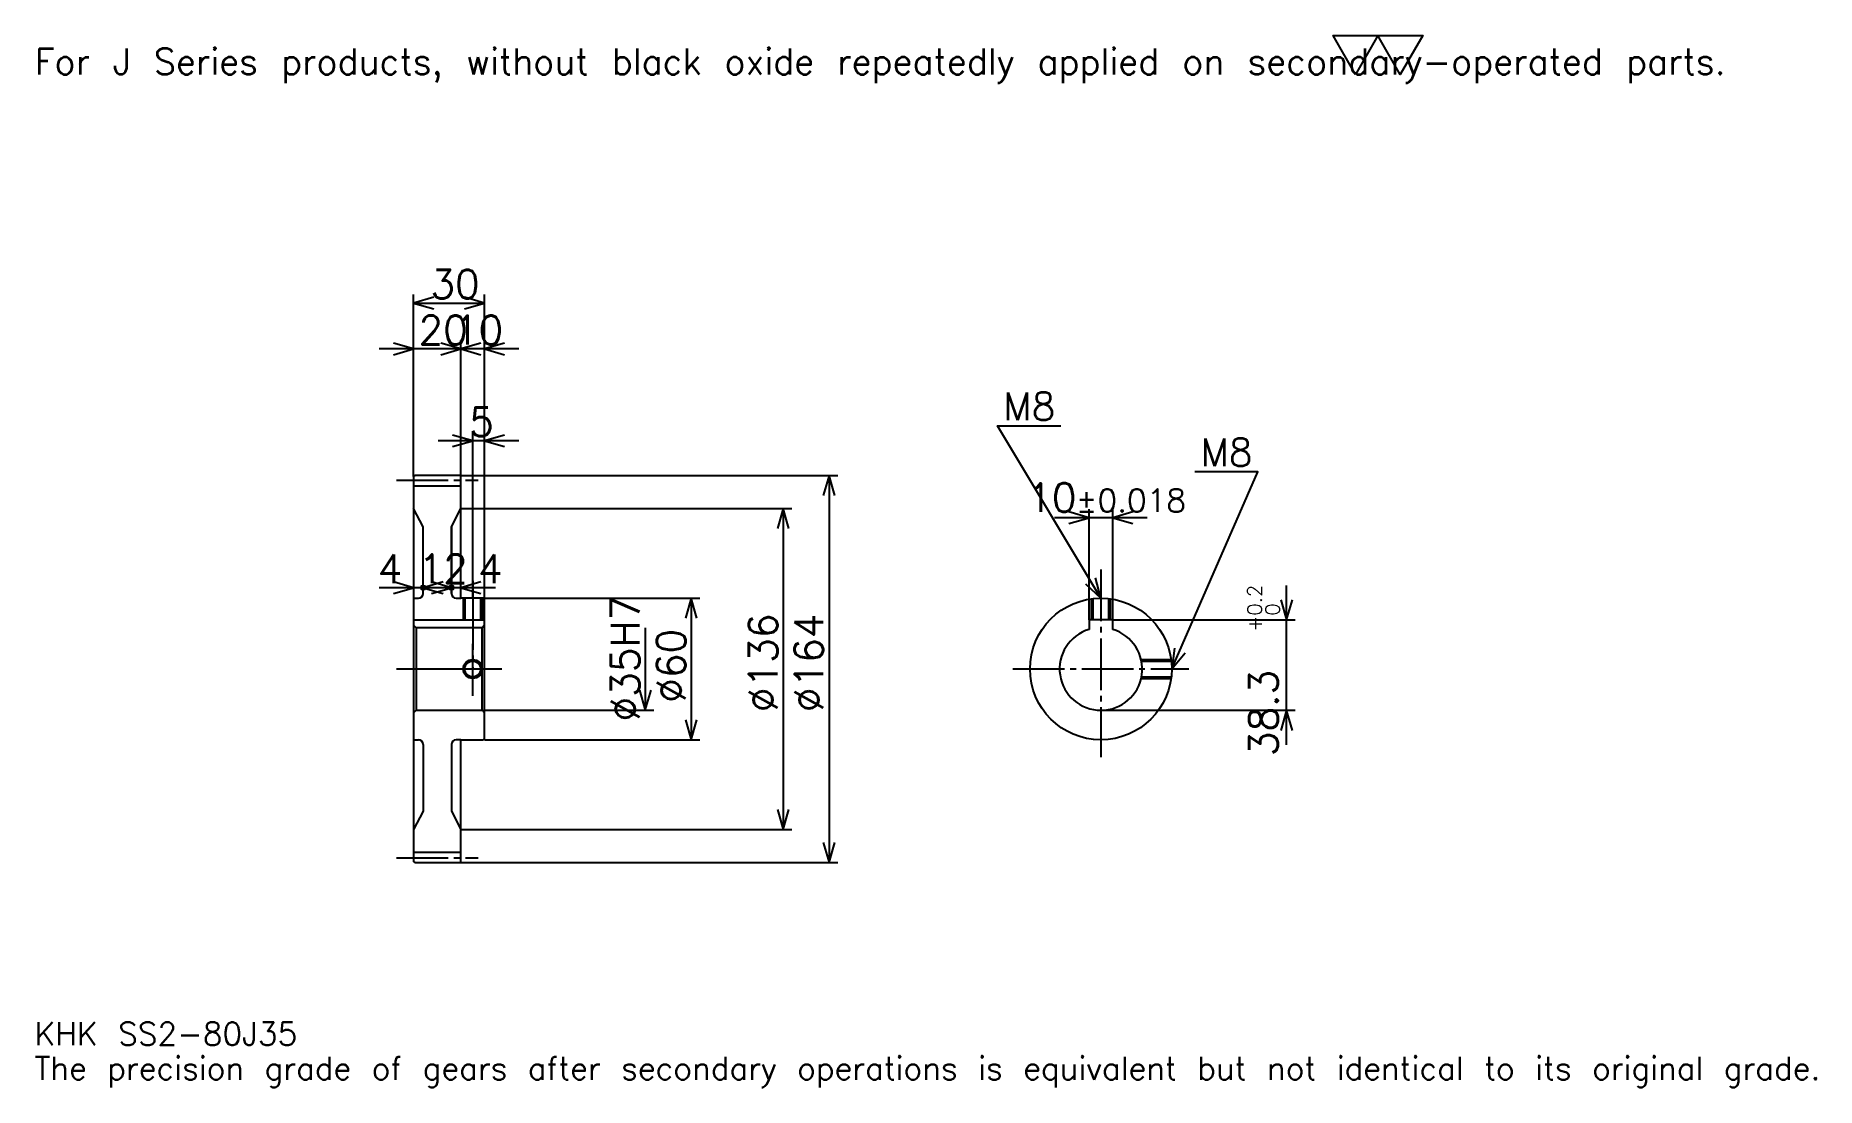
# Model space of a CAD drawing. Extents: x 25 to 779, y 9 to 454.
import ezdxf

# ---------------------------------------------------------------- set-up
doc = ezdxf.new("R2010")
doc.units = 0
doc.linetypes.add('DASHDOT', pattern=[29.189188, 21.891892, -2.432432, 2.432432, -2.432432])
doc.layers.get('0').update_dxf_attribs({"linetype": 'CONTINUOUS'})
doc.layers.add('DASHDOT', color=6, linetype='DASHDOT')
doc.styles.add('KANJI', font='TXT', dxfattribs={"bigfont": 'BIGFONT'})

msp = doc.modelspace()

# ---------------------------------------------------------------- linework, layer by layer
at = {"color": 5}
for p, q in [((184.864868, 268.081055), (184.864868, 344.702698)), ((184.864868, 341.054047), (214.864868, 341.054047)), ((214.864868, 268.081055), (214.864868, 344.702698)), ((204.864868, 268.081055), (204.864868, 325.243225)), ((219.459457, 321.594604), (170.270279, 321.594604)), ((229.459457, 321.594604), (190.270279, 321.594604)), ((229.459457, 282.675659), (195.270279, 282.675659)), ((209.864868, 268.081055), (209.864868, 286.32431)), ((184.864868, 267.581055), (184.864868, 268.081055)), ((204.364868, 268.081055), (214.864868, 268.081055)), ((204.864868, 267.581055), (204.864868, 268.081055)), ((209.864868, 216.08107), (209.864868, 268.081055)), ((209.864868, 216.08107), (209.864868, 268.081055)), ((214.864868, 268.081055), (364.459473, 268.081055)), ((214.864868, 215.58107), (214.864868, 268.081055)), ((360.810822, 268.081055), (360.810822, 104.08107)), ((204.864868, 254.08107), (214.864868, 254.08107)), ((214.864868, 254.08107), (345, 254.08107)), ((341.351349, 254.08107), (341.351349, 118.08107)), ((495.540558, 250.135132), (456.351349, 250.135132)), ((470.945953, 206.881073), (470.945953, 253.783783)), ((480.945953, 206.881073), (480.945953, 253.783783)), ((203.459457, 220.513504), (170.270279, 220.513504)), ((215.459457, 220.513504), (174.270279, 220.513504)), ((219.459457, 220.513504), (186.270279, 220.513504)), ((554.594604, 153.986481), (554.594604, 221.475662)), ((214.864868, 216.08107), (306.081085, 216.08107)), ((302.432434, 216.08107), (302.432434, 156.08107)), ((480.945953, 206.881073), (558.243286, 206.881073)), ((282.972961, 203.58107), (282.972961, 168.58107)), ((214.864868, 168.58107), (286.621643, 168.58107)), ((475.945953, 168.58107), (558.243286, 168.58107)), ((214.864868, 156.08107), (306.081085, 156.08107)), ((204.864868, 118.08107), (214.864868, 118.08107)), ((214.864868, 118.08107), (345, 118.08107)), ((204.364868, 104.08107), (214.864868, 104.08107)), ((214.864868, 104.08107), (364.459473, 104.08107))]:
    msp.add_line(p, q, dxfattribs=at)
at = {"color": 4}
for p, q in [((184.864868, 263.581055), (204.864868, 263.581055)), ((200.864868, 246.230621), (200.864868, 218.08107)), ((184.864868, 216.08107), (186.864868, 216.08107)), ((202.864868, 216.08107), (204.864868, 216.08107)), ((184.864868, 206.881073), (214.864868, 206.881073)), ((214.864868, 204.58107), (213.864868, 203.58107)), ((184.864868, 167.58107), (185.864868, 168.58107)), ((214.864868, 167.58107), (213.864868, 168.58107)), ((184.864868, 156.08107), (186.864868, 156.08107)), ((200.864868, 154.08107), (200.864868, 125.931511)), ((204.864868, 156.08107), (202.864868, 156.08107)), ((184.864868, 108.58107), (204.864868, 108.58107))]:
    msp.add_line(p, q, dxfattribs=at)
at = {"color": 7}
msp.add_lwpolyline([(583.783813, 437.83783), (574.297302, 454.281067), (612.243286, 454.281067), (602.756775, 437.83783), (593.270325, 454.281067), (583.783813, 437.83783)], dxfattribs=at)
at = {"color": 5}
for points in [[(193.378387, 343.486481), (184.864868, 341.054047), (193.378387, 338.621613)], [(206.351349, 338.621613), (214.864868, 341.054047), (206.351349, 343.486481)], [(176.351349, 319.16217), (184.864868, 321.594604), (176.351349, 324.027039)], [(196.351349, 319.16217), (204.864868, 321.594604), (196.351349, 324.027039)], [(213.378387, 324.027039), (204.864868, 321.594604), (213.378387, 319.16217)], [(223.378387, 324.027039), (214.864868, 321.594604), (223.378387, 319.16217)], [(475.945953, 216.08107), (432.16217, 289.054047), (458.918915, 289.054047)], [(201.351349, 280.243225), (209.864868, 282.675659), (201.351349, 285.108093)], [(223.378387, 285.108093), (214.864868, 282.675659), (223.378387, 280.243225)], [(363.243256, 259.567566), (360.810822, 268.081055), (358.378387, 259.567566)], [(505.945953, 186.08107), (542.432434, 269.594574), (515.675659, 269.594574)], [(343.783783, 245.567566), (341.351349, 254.08107), (338.918915, 245.567566)], [(462.432434, 247.702698), (470.945953, 250.135132), (462.432434, 252.567566)], [(489.459473, 252.567566), (480.945953, 250.135132), (489.459473, 247.702698)], [(176.351349, 218.08107), (184.864868, 220.513504), (176.351349, 222.945938)], [(188.864868, 220.513504), (188.135132, 221.243225), (189.594604, 221.243225), (189.594604, 219.783783), (188.135132, 219.783783), (188.135132, 221.243225), (188.864868, 220.513504), (189.594604, 219.783783), (189.594604, 221.243225), (188.864868, 220.513504)], [(197.378387, 222.945938), (188.864868, 220.513504), (197.378387, 218.08107)], [(192.351349, 218.08107), (200.864868, 220.513504), (192.351349, 222.945938)], [(200.864868, 220.513504), (200.135132, 221.243225), (201.594604, 221.243225), (201.594604, 219.783783), (200.135132, 219.783783), (200.135132, 221.243225), (200.864868, 220.513504), (201.594604, 219.783783), (201.594604, 221.243225), (200.864868, 220.513504)], [(213.378387, 222.945938), (204.864868, 220.513504), (213.378387, 218.08107)], [(469.47998, 222.129868), (475.945953, 216.08107), (473.651581, 224.632828)], [(304.864868, 207.567551), (302.432434, 216.08107), (300, 207.567551)], [(552.16217, 215.394577), (554.594604, 206.881073), (557.027039, 215.394577)], [(507.125366, 194.856354), (505.945953, 186.08107), (511.583344, 192.908691)], [(280.540527, 177.094589), (282.972961, 168.58107), (285.405396, 177.094589)], [(557.027039, 160.067551), (554.594604, 168.58107), (552.16217, 160.067551)], [(300, 164.594589), (302.432434, 156.08107), (304.864868, 164.594589)], [(338.918915, 126.594582), (341.351349, 118.08107), (343.783783, 126.594582)], [(358.378387, 112.594582), (360.810822, 104.08107), (363.243256, 112.594582)]]:
    msp.add_lwpolyline(points, dxfattribs=at)
at = {"color": 4}
for points in [[(204.864868, 267.581055), (204.364868, 268.081055), (185.364868, 268.081055), (184.864868, 267.581055), (184.864868, 167.58107)], [(184.864868, 167.58107), (184.864868, 104.58107), (185.364868, 104.08107), (204.364868, 104.08107), (204.864868, 104.58107), (204.864868, 156.08107), (214.364868, 156.08107), (214.864868, 156.58107), (214.864868, 215.58107), (214.364868, 216.08107), (204.864868, 216.08107), (204.864868, 267.581055)], [(188.864868, 218.08107), (188.864868, 246.230621), (184.864868, 254.08107)], [(200.864868, 218.08107), (200.864868, 246.230621), (204.864868, 254.08107)], [(205.864868, 216.08107), (205.864868, 206.881073)], [(206.539871, 216.08107), (206.539871, 206.881073)], [(213.189865, 216.08107), (213.189865, 206.881073)], [(213.864868, 216.08107), (213.864868, 206.881073)], [(471.945953, 206.881073), (471.945953, 215.813202)], [(472.620941, 206.881073), (472.620941, 215.89624)], [(479.270966, 206.881073), (479.270966, 215.89624)], [(479.945953, 206.881073), (479.945953, 215.813202)], [(184.864868, 204.58107), (185.864868, 203.58107), (185.864868, 168.58107), (213.864868, 168.58107), (213.864868, 203.58107), (185.864868, 203.58107)], [(480.945953, 202.851578), (480.945953, 206.881073), (470.945953, 206.881073), (470.945953, 202.851578)], [(492.982666, 190.08107), (505.678101, 190.08107)], [(493.127167, 189.406067), (505.761108, 189.406067)], [(492.982666, 182.08107), (505.678101, 182.08107)], [(493.127167, 182.756073), (505.761108, 182.756073)], [(188.864868, 154.08107), (188.864868, 125.931511), (184.864868, 118.08107)], [(200.864868, 154.08107), (200.864868, 125.931511), (204.864868, 118.08107)]]:
    msp.add_lwpolyline(points, dxfattribs=at)
for centre, radius in [((475.945953, 186.08107), 30), ((209.864868, 186.08107), 3.325)]:
    msp.add_circle(centre, radius, dxfattribs=at)
at = {"color": 7}
msp.add_circle((209.864868, 186.08107), 4, dxfattribs=at)
at = {"color": 4}
for centre, radius, start, end in [((186.864868, 218.08107), 2, 270, 0), ((202.864868, 218.08107), 2, 180, 270), ((475.945953, 186.08107), 17.5, 106.601549926, 73.398450074), ((186.864868, 154.08107), 2, 0, 90), ((202.864868, 154.08107), 2, 90, 180)]:
    msp.add_arc(centre, radius, start, end, dxfattribs=at)
at = {"layer": 'DASHDOT', "color": 7}
for p, q in [((177.567566, 266.081055), (212.16217, 266.081055)), ((475.945953, 228.243225), (475.945953, 148.783768)), ((209.864868, 216.08107), (209.864868, 186.08107)), ((177.567566, 186.08107), (222.16217, 186.08107)), ((438.648651, 186.08107), (513.243286, 186.08107)), ((177.567566, 106.08107), (212.16217, 106.08107))]:
    msp.add_line(p, q, dxfattribs=at)
for points in [[(209.864868, 223.378372), (209.864868, 199.583771)], [(209.864868, 174.783768), (209.864868, 197.378372)], [(198.567566, 186.08107), (221.16217, 186.08107)]]:
    msp.add_lwpolyline(points, dxfattribs=at)

# ---------------------------------------------------------------- texts
at = {"color": 7, "style": 'KANJI'}
for s, height, p in [('For J Series products, without black oxide repeatedly applied on secondary-operated parts.', 10.945946, (24.324324, 437.83783)), ('30', 12.162162, (191.959457, 343)), ('20', 12.162162, (186.959457, 323.540527)), ('10', 12.162162, (201.959457, 323.540527)), ('M8', 11.675676, (434.594604, 291.486481)), ('5', 12.162162, (208.41217, 284.621613)), ('M8', 11.675676, (518.108154, 272.027008)), ('10', 12.162162, (444.759766, 252.567566)), ('%%p0.018', 9.72973, (465.312317, 252.567566)), ('4', 12.162162, (169.66217, 222.459442)), ('12', 12.162162, (186.959457, 222.459442)), ('4', 12.162162, (212.16217, 222.459442)), ('KHK SS2-80J35', 9.72973, (24.324324, 26.756756)), ('The precision grade of gears after secondary operations is equivalent but not identical to its original grade.', 9.72973, (24.324324, 12.162162))]:
    msp.add_text(s, height=height, dxfattribs=at).set_placement(p)
for s, height, p in [('0.2', 6.081081, (544.135132, 208.675842)), ('%%c35H7', 12.162162, (280.540527, 163.885132)), ('0', 6.081081, (551.675659, 208.675842)), ('%%c136', 12.162162, (338.918915, 167.83783)), ('%%c164', 12.162162, (358.378387, 167.83783)), ('+', 6.081081, (544.135132, 201.865036)), ('%%c60', 12.162162, (300, 171.790527)), ('38.3', 12.162162, (550.945923, 149.222382))]:
    msp.add_text(s, height=height, rotation=90, dxfattribs=at).set_placement(p)

doc.saveas('drawing.dxf')
